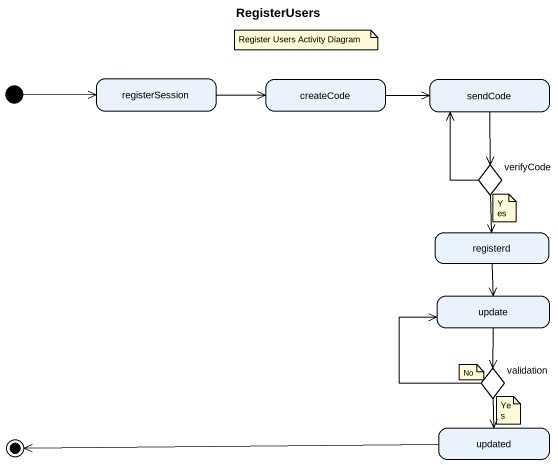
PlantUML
@startuml
title RegisterUsers
hide empty description
state registerSession
state createCode
state sendCode
state verifyCode <<choice>>
state registerd
state update
state validation <<choice>>
state updated
[*] -right-> registerSession
registerSession -right-> createCode
createCode -right-> sendCode
sendCode --> verifyCode
verifyCode -up-> sendCode
verifyCode --> registerd
registerd --> update
update --> validation
validation -up-> update
validation --> updated
updated -left-> [*]
note as N1
  Register Users Activity Diagram
end note
note as N2
  Yes
end note
note as N3
  No
end note
note as N4
  Yes
end note
@enduml
